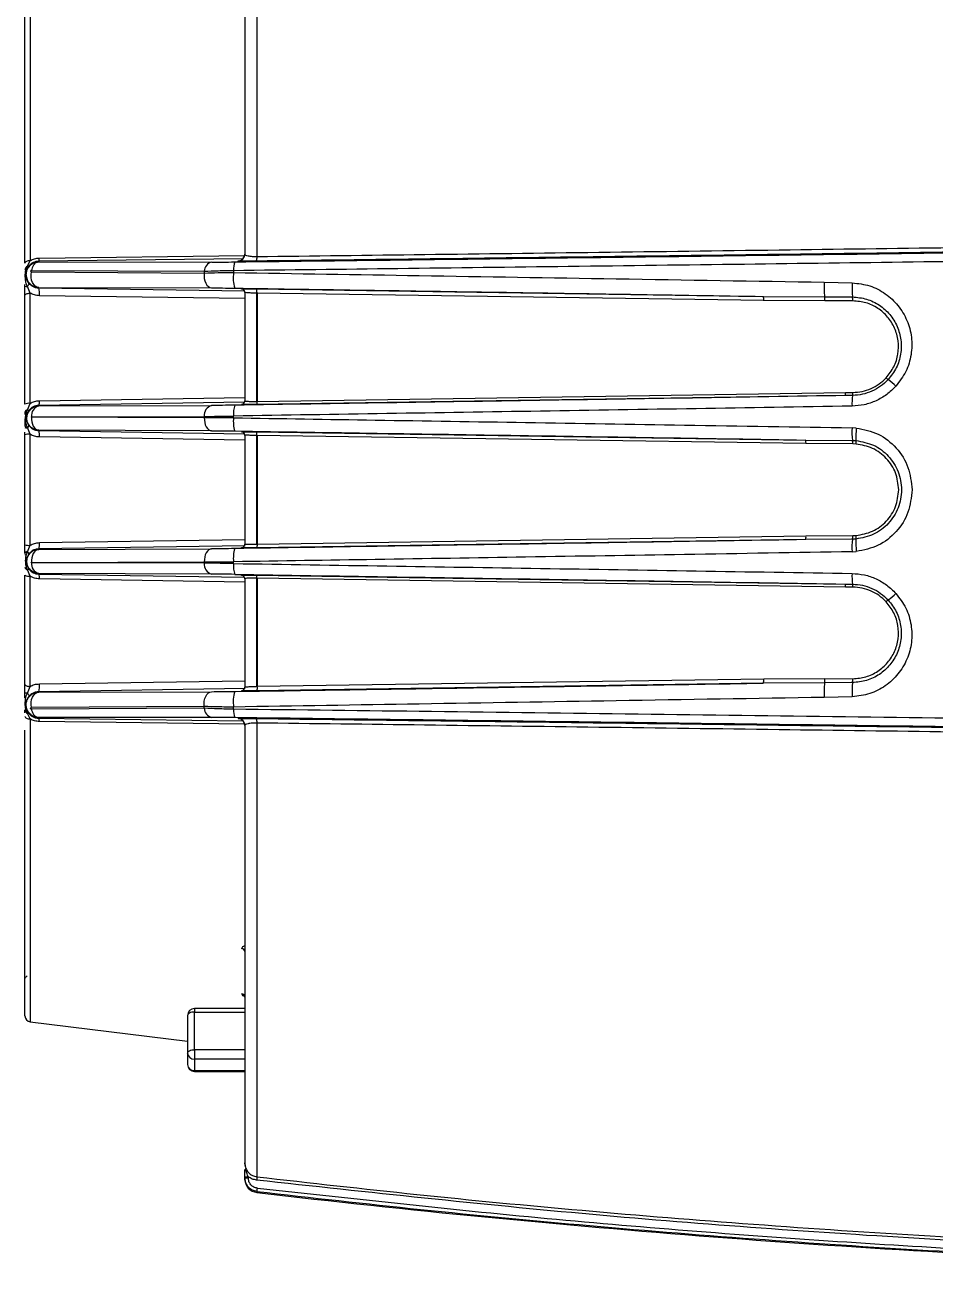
# Model space of a CAD drawing. Extents: x 7 to 135, y 1 to 99.
# Drawn here: x 9.1 to 13.07, y 41.93 to 47.36 of the extents above; entities that cross this region are included whole.
import ezdxf

# ---------------------------------------------------------------- set-up
doc = ezdxf.new("R2010")
doc.units = 0
doc.header["$MEASUREMENT"] = 0
doc.layers.add('OBJECT', color=7, linetype='CONTINUOUS')

msp = doc.modelspace()

# ---------------------------------------------------------------- linework, layer by layer
at = {"layer": 'OBJECT'}
for p, q in [((10.1102, 48.3302), (10.1102, 46.3485)), ((9.1191, 47.6432), (9.1191, 46.3308)), ((9.1599, 46.342), (10.056, 46.3532)), ((9.1082, 46.3066), (9.1191, 46.3308)), ((10.0488, 46.3386), (9.1572, 46.3278)), ((9.1572, 46.3278), (9.1573, 46.3249)), ((9.1573, 46.3249), (9.1572, 46.3249)), ((9.1573, 46.3249), (9.9125, 46.3244)), ((10.0276, 46.3291), (10.0276, 46.3292)), ((9.1251, 46.2879), (9.8802, 46.2843)), ((9.1251, 46.2813), (9.8802, 46.2764)), ((9.8802, 46.2843), (9.8802, 46.2764)), ((10.008, 46.2883), (10.008, 46.2787)), ((9.0972, 46.2185), (9.0972, 46.2269)), ((9.1191, 46.1889), (9.1082, 46.2176)), ((9.1191, 45.7073), (9.1191, 46.1889)), ((9.1572, 46.2117), (9.1573, 46.2134)), ((9.1572, 46.2117), (10.0566, 46.1981)), ((9.1573, 46.2134), (9.9123, 46.2116)), ((10.0425, 46.2067), (10.0425, 46.2072)), ((10.1086, 46.2074), (12.3211, 46.1745)), ((10.1102, 46.1924), (10.1101, 46.1881)), ((10.1101, 45.7161), (10.1101, 46.1881)), ((10.1104, 46.1882), (10.1105, 46.1924)), ((10.1104, 46.1882), (10.1104, 45.7161)), ((12.3229, 46.1559), (10.1104, 46.1882)), ((12.5869, 46.2366), (12.7097, 46.2338)), ((10.0572, 46.1647), (9.1599, 46.1777)), ((12.3211, 46.1745), (12.5885, 46.1725)), ((12.59, 46.1545), (12.3229, 46.1559)), ((12.5885, 46.1725), (12.7101, 46.1722)), ((12.7113, 46.1549), (12.59, 46.1545)), ((10.1104, 45.7161), (12.6806, 45.7547)), ((12.6806, 45.7547), (12.7126, 45.7552)), ((9.1082, 45.6797), (9.1191, 45.7073)), ((10.0557, 45.712), (9.1573, 45.6982)), ((9.1573, 45.6959), (9.9123, 45.6983)), ((9.1573, 45.6982), (9.1573, 45.6959)), ((9.1599, 45.7191), (10.0572, 45.7329)), ((10.0425, 45.7032), (10.0425, 45.7036)), ((12.6787, 45.7416), (10.1086, 45.703)), ((12.7108, 45.7421), (12.6787, 45.7416)), ((9.0972, 45.6681), (9.0972, 45.6587)), ((9.1252, 45.6486), (9.8802, 45.65)), ((9.8802, 45.6444), (9.1252, 45.6478)), ((9.8802, 45.6444), (9.8802, 45.65)), ((10.008, 45.6444), (10.008, 45.6521)), ((9.1191, 45.5725), (9.1082, 45.6016)), ((9.1573, 45.5902), (9.1573, 45.5882)), ((9.9123, 45.5878), (9.1573, 45.5902)), ((9.1573, 45.5882), (10.0564, 45.5745)), ((12.7271, 45.5997), (12.7084, 45.6007)), ((9.0972, 45.5697), (9.0968, 45.5697)), ((9.0972, 45.5699), (9.0972, 45.5819)), ((9.1191, 45.0875), (9.1191, 45.5725)), ((10.0572, 45.5473), (9.1599, 45.5608)), ((10.0425, 45.5827), (10.0425, 45.5832)), ((10.0572, 45.5682), (10.0572, 45.33)), ((10.1086, 45.5833), (12.5055, 45.5474)), ((10.1101, 45.5683), (10.1101, 45.5672)), ((10.1101, 45.0928), (10.1101, 45.5672)), ((10.1104, 45.5672), (10.1104, 45.5683)), ((10.1104, 45.5672), (10.1104, 45.0928)), ((12.5073, 45.5315), (10.1104, 45.5672)), ((12.5055, 45.5474), (12.7102, 45.5456)), ((12.7102, 45.5456), (12.7252, 45.545)), ((12.7118, 45.5301), (12.5073, 45.5315)), ((12.7258, 45.5296), (12.7118, 45.5301)), ((10.0572, 45.33), (10.0572, 45.0918)), ((9.1599, 45.0992), (10.0572, 45.1127)), ((12.5055, 45.1126), (10.1086, 45.0767)), ((10.1104, 45.0928), (12.5073, 45.1285)), ((12.7102, 45.1144), (12.5055, 45.1126)), ((12.5073, 45.1285), (12.7118, 45.1299)), ((12.7252, 45.115), (12.7102, 45.1144)), ((12.7118, 45.1299), (12.7258, 45.1304)), ((9.0968, 45.0903), (9.0972, 45.0902)), ((9.1082, 45.0584), (9.1191, 45.0875)), ((10.0587, 45.0855), (9.1573, 45.0718)), ((9.1573, 45.0698), (9.9123, 45.0722)), ((9.1573, 45.0718), (9.1573, 45.0698)), ((10.0425, 45.0768), (10.0425, 45.0773)), ((10.1101, 45.0928), (10.1101, 45.0917)), ((10.1104, 45.0917), (10.1104, 45.0928)), ((12.7084, 45.0593), (12.7271, 45.0603)), ((9.1252, 45.0122), (9.8802, 45.0156)), ((9.8802, 45.01), (9.1252, 45.0114)), ((9.8802, 45.0156), (9.8802, 45.01)), ((10.008, 45.0079), (10.008, 45.0156)), ((9.1191, 44.9527), (9.1082, 44.9803)), ((9.1191, 44.4711), (9.1191, 44.9527)), ((9.1573, 44.9641), (9.1573, 44.9618)), ((9.9123, 44.9617), (9.1573, 44.9641)), ((9.1573, 44.9618), (10.0557, 44.948)), ((10.0572, 44.9271), (9.1599, 44.9409)), ((10.0425, 44.9564), (10.0425, 44.9568)), ((10.1086, 44.957), (12.6787, 44.9184)), ((10.1101, 44.4719), (10.1101, 44.9439)), ((10.1104, 44.9439), (10.1104, 44.4718)), ((12.6806, 44.9052), (10.1104, 44.9439)), ((12.6787, 44.9184), (12.7108, 44.9179)), ((12.7126, 44.9048), (12.6806, 44.9052)), ((10.1104, 44.4718), (12.3229, 44.5041)), ((12.3229, 44.5041), (12.59, 44.5055)), ((12.59, 44.5055), (12.7113, 44.5051)), ((9.1082, 44.4424), (9.1191, 44.4711)), ((10.0585, 44.4619), (9.1572, 44.4483)), ((9.1573, 44.4466), (9.1572, 44.4483)), ((9.1573, 44.4466), (9.9123, 44.4484)), ((9.1599, 44.4823), (10.0572, 44.4953)), ((10.0425, 44.4528), (10.0425, 44.4533)), ((12.3211, 44.4855), (10.1086, 44.4526)), ((10.1101, 44.4719), (10.1102, 44.4676)), ((10.1105, 44.4676), (10.1104, 44.4718)), ((12.5885, 44.4875), (12.3211, 44.4855)), ((12.7101, 44.4878), (12.5885, 44.4875)), ((9.0972, 44.4215), (9.0972, 44.4415)), ((12.7097, 44.4262), (12.5869, 44.4234)), ((9.0972, 44.3561), (9.0972, 44.3696)), ((9.1191, 44.3292), (9.1082, 44.3534)), ((9.8802, 44.3757), (9.125, 44.372)), ((9.8802, 44.3836), (9.1251, 44.3787)), ((9.8802, 44.3757), (9.8802, 44.3836)), ((10.008, 44.3717), (10.008, 44.3813)), ((9.1191, 44.3292), (9.1191, 43.0073)), ((9.1573, 44.3351), (9.1572, 44.3322)), ((9.1572, 44.3322), (10.0488, 44.3214)), ((9.9125, 44.3356), (9.1573, 44.3351)), ((10.056, 44.3068), (9.1598, 44.318)), ((10.0276, 44.3307), (10.0276, 44.3309)), ((10.1102, 44.3115), (10.1102, 42.3298)), ((9.0972, 43.4925), (9.0968, 43.4926)), ((9.0972, 43.4859), (9.0968, 43.486)), ((9.0968, 43.4209), (9.0972, 43.4209)), ((9.0972, 43.4015), (9.0968, 43.4016)), ((9.0968, 43.3), (9.0972, 43.3)), ((9.0972, 43.2859), (9.0968, 43.286)), ((9.0972, 43.2042), (9.0968, 43.2042)), ((9.0968, 43.1359), (9.0972, 43.1359)), ((9.8072, 43.0345), (9.8072, 42.8699)), ((10.0572, 43.0645), (9.8372, 43.0645)), ((9.8372, 43.0645), (9.8372, 43.0495)), ((9.8372, 42.8849), (9.8372, 43.0495)), ((9.8372, 43.0495), (10.0572, 43.0495)), ((9.1191, 43.0073), (9.8072, 42.9228)), ((9.8372, 42.8849), (9.8372, 42.8442)), ((10.0572, 42.8849), (9.8372, 42.8849)), ((9.8072, 42.8699), (9.8072, 42.8199)), ((10.0572, 42.8442), (9.8372, 42.8442)), ((9.8372, 42.8442), (9.8372, 42.7936)), ((9.8372, 42.7936), (10.0572, 42.7936)), ((9.8372, 42.7936), (9.8372, 42.7899)), ((9.8372, 42.7899), (10.0572, 42.7899)), ((10.0581, 42.3791), (10.0569, 42.3903)), ((10.0572, 42.3897), (10.0586, 42.3768)), ((10.0572, 42.3256), (10.0572, 42.3303)), ((10.0722, 42.33), (10.0722, 42.3252)), ((10.1102, 42.2659), (10.1102, 42.2612))]:
    msp.add_line(p, q, dxfattribs=at)
at = {"layer": 'OBJECT', "flags": 128}
for points in [[(9.1191, 46.3308), (9.1147, 46.3303), (9.1105, 46.3296), (9.1068, 46.3285), (9.1035, 46.3272), (9.1008, 46.3256), (9.0988, 46.3239), (9.0976, 46.322), (9.0972, 46.3201)], [(9.1573, 46.2134), (9.1494, 46.2151), (9.142, 46.2195), (9.1354, 46.2263), (9.1301, 46.2352), (9.1262, 46.2458), (9.124, 46.2574), (9.1237, 46.2695), (9.1251, 46.2813)], [(9.8802, 46.2764), (9.8792, 46.2648), (9.8799, 46.2532), (9.8823, 46.2421), (9.8862, 46.2321), (9.8914, 46.2237), (9.8978, 46.2173), (9.9048, 46.2132), (9.9123, 46.2116)], [(9.0972, 46.1797), (9.0976, 46.1814), (9.0988, 46.183), (9.1008, 46.1845), (9.1035, 46.1858), (9.1068, 46.187), (9.1105, 46.1879), (9.1147, 46.1885), (9.1191, 46.1889)], [(9.1082, 46.2176), (9.11, 46.22), (9.1115, 46.2223), (9.1127, 46.2244), (9.1136, 46.2265), (9.1141, 46.2283), (9.1143, 46.23), (9.1141, 46.2314), (9.1135, 46.2325)], [(9.1252, 45.6478), (9.1252, 45.6371), (9.1266, 45.6265), (9.1293, 45.6167), (9.1333, 45.6079), (9.1383, 45.6006), (9.1441, 45.5951), (9.1506, 45.5916), (9.1573, 45.5902)], [(9.8802, 45.6444), (9.8803, 45.6337), (9.8818, 45.6233), (9.8846, 45.6137), (9.8886, 45.6051), (9.8935, 45.5979), (9.8993, 45.5925), (9.9057, 45.5891), (9.9123, 45.5878)], [(9.0972, 45.6081), (9.0974, 45.6072), (9.0979, 45.6062), (9.0988, 45.6053), (9.1001, 45.6044), (9.1017, 45.6036), (9.1036, 45.6029), (9.1058, 45.6022), (9.1082, 45.6016)], [(9.1082, 45.0584), (9.1058, 45.0578), (9.1036, 45.0571), (9.1017, 45.0564), (9.1001, 45.0556), (9.0988, 45.0547), (9.0979, 45.0538), (9.0974, 45.0528), (9.0972, 45.0519)], [(9.1573, 45.0698), (9.1506, 45.0684), (9.1441, 45.0649), (9.1383, 45.0594), (9.1333, 45.0521), (9.1293, 45.0433), (9.1266, 45.0335), (9.1252, 45.0229), (9.1252, 45.0122)], [(9.9123, 45.0722), (9.9057, 45.0709), (9.8993, 45.0675), (9.8935, 45.0621), (9.8886, 45.0549), (9.8846, 45.0463), (9.8818, 45.0367), (9.8803, 45.0263), (9.8802, 45.0156)], [(9.0972, 44.4803), (9.0976, 44.4786), (9.0988, 44.477), (9.1008, 44.4755), (9.1035, 44.4742), (9.1068, 44.473), (9.1105, 44.4721), (9.1147, 44.4715), (9.1191, 44.4711)], [(9.1251, 44.3787), (9.1237, 44.3905), (9.124, 44.4026), (9.1262, 44.4142), (9.1301, 44.4248), (9.1354, 44.4337), (9.142, 44.4405), (9.1494, 44.4449), (9.1573, 44.4466)], [(9.8802, 44.3836), (9.8792, 44.3952), (9.8799, 44.4068), (9.8823, 44.4179), (9.8862, 44.4279), (9.8914, 44.4363), (9.8978, 44.4427), (9.9048, 44.4468), (9.9123, 44.4484)], [(9.1082, 44.4424), (9.11, 44.44), (9.1115, 44.4377), (9.1127, 44.4356), (9.1136, 44.4335), (9.1141, 44.4317), (9.1143, 44.43), (9.1141, 44.4286), (9.1135, 44.4275)], [(9.0972, 44.3399), (9.0976, 44.338), (9.0988, 44.3361), (9.1008, 44.3344), (9.1035, 44.3328), (9.1068, 44.3315), (9.1105, 44.3304), (9.1147, 44.3297), (9.1191, 44.3292)], [(9.8372, 43.0495), (9.8313, 43.0492), (9.8257, 43.0483), (9.8205, 43.0469), (9.816, 43.0451), (9.8122, 43.0428), (9.8095, 43.0402), (9.8078, 43.0374), (9.8072, 43.0345)], [(9.8072, 42.8699), (9.8078, 42.8728), (9.8095, 42.8756), (9.8122, 42.8782), (9.816, 42.8805), (9.8205, 42.8824), (9.8257, 42.8837), (9.8313, 42.8846), (9.8372, 42.8849)]]:
    msp.add_lwpolyline(points, dxfattribs=at)
at = {"layer": 'OBJECT'}
for centre, radius, start, end in [((10.0272, 46.3591), 0.03, 270.8177, 359.9959), ((10.0699, 46.3445), 0.0405, 336.8816, 5.6585), ((9.1161, 46.2894), 0.0189, 114.6926, 177.0678), ((9.1106, 46.3113), 0.00532, 242.8131, 300.6047), ((9.9219, 46.2837), 0.0417, 103.0269, 179.1919), ((10.0831, 46.2959), 0.0755, 157.312, 185.816), ((10.1591, 46.2562), 0.1527, 171.5366, 197.3556), ((9.1064, 46.263), 0.0454, 258.3143, 272.2371), ((9.0882, 46.1893), 0.0726, 350.7973, 17.9764), ((10.0422, 46.1922), 0.015, 0.0038, 89.0055), ((10.0422, 46.1917), 0.015, 0.0038, 89.0055), ((10.1083, 46.2391), 0.051, 271.9447, 272.2841), ((12.9661, 46.214), 0.3799, 176.5837, 186.2712), ((13.1439, 46.2059), 0.4351, 176.3258, 184.4451), ((12.2865, 46.1617), 0.0369, 350.8094, 20.3053), ((12.5331, 46.1587), 0.057, 355.7308, 13.9662), ((12.6458, 46.1589), 0.0657, 356.4735, 11.6374), ((13.1676, 46.1489), 0.453, 226.7615, 228.2434), ((12.6907, 45.5637), 0.3031, 46.2726, 54.6887), ((12.6554, 45.7516), 0.0254, 336.9883, 7.2271), ((12.6853, 45.7522), 0.0274, 338.3017, 6.1808), ((9.1143, 45.6719), 0.0358, 82.2152, 118.5923), ((9.1696, 45.653), 0.0446, 105.9954, 185.6548), ((9.1155, 45.7141), 0.0447, 339.262, 6.4614), ((9.925, 45.6551), 0.0451, 106.3205, 186.4315), ((10.1135, 45.6642), 0.1062, 160.6879, 186.5212), ((10.0422, 45.7186), 0.015, 270.9956, 359.9956), ((10.0422, 45.7182), 0.015, 270.9956, 359.9956), ((12.9123, 45.7084), 0.2043, 170.508, 183.6883), ((9.1113, 45.6657), 0.0144, 102.7899, 170.4328), ((9.122, 45.6969), 0.0221, 231.1291, 248.9886), ((10.1402, 45.6275), 0.1333, 172.7058, 197.7829), ((9.1047, 45.6181), 0.0176, 243.3648, 276.1773), ((9.1005, 45.6134), 0.0141, 303.0731, 346.3753), ((9.0987, 45.5688), 0.0618, 352.5333, 18.3307), ((13.0491, 45.584), 0.3411, 177.1852, 186.4626), ((13.0466, 45.5611), 0.3218, 173.1122, 182.8766), ((9.1142, 45.5203), 0.0524, 84.5636, 108.8989), ((10.0422, 45.5682), 0.015, 0.0044, 89.0044), ((10.0422, 45.5677), 0.015, 0.0043, 89.0048), ((10.1082, 45.7704), 0.2033, 270.5419, 270.627), ((12.4758, 45.536), 0.0318, 351.9684, 21.0934), ((12.665, 45.533), 0.0469, 356.414, 15.4711), ((12.68, 45.5356), 0.0461, 352.5287, 11.6871), ((9.0987, 45.0912), 0.0618, 341.6694, 7.4666), ((12.4758, 45.124), 0.0318, 338.9067, 8.0315), ((13.0491, 45.076), 0.3411, 173.5374, 182.8148), ((12.665, 45.127), 0.0469, 344.529, 3.5859), ((13.0466, 45.0989), 0.3218, 177.1234, 186.8878), ((12.68, 45.1244), 0.0461, 348.3129, 7.4713), ((9.0983, 45.0448), 0.00197, 100.9371, 142.475), ((9.1142, 45.1397), 0.0524, 251.1008, 275.437), ((9.1005, 45.0466), 0.0141, 13.6247, 56.9269), ((10.1402, 45.0325), 0.1333, 162.2171, 187.2942), ((10.0422, 45.0922), 0.015, 270.9952, 359.9957), ((10.0422, 45.0918), 0.015, 270.9951, 359.9959), ((10.1082, 44.8896), 0.2033, 89.373, 89.4581), ((9.1113, 44.9943), 0.0144, 189.5675, 257.2097), ((9.1696, 45.007), 0.0446, 174.3453, 254.0045), ((9.925, 45.0049), 0.0451, 173.5686, 253.6793), ((10.1135, 44.9958), 0.1062, 173.4787, 199.3122), ((9.1143, 44.9881), 0.0358, 241.4072, 277.7847), ((9.122, 44.9631), 0.0221, 111.0089, 128.8734), ((9.1155, 44.9459), 0.0447, 353.5387, 20.7379), ((10.0422, 44.9418), 0.015, 0.0042, 89.0046), ((10.0422, 44.9414), 0.015, 0.0043, 89.0046), ((12.9123, 44.9516), 0.2043, 176.3117, 189.4919), ((12.6554, 44.9084), 0.0254, 352.773, 23.0116), ((12.6853, 44.9078), 0.0274, 353.8188, 21.6987), ((13.1678, 44.5108), 0.4533, 131.757, 133.2379), ((12.6907, 45.0963), 0.3031, 305.3113, 313.7273), ((12.2865, 44.4983), 0.0369, 339.6948, 9.1905), ((12.5331, 44.5013), 0.057, 346.0337, 4.2693), ((12.6458, 44.5011), 0.0657, 348.3625, 3.5265), ((9.0882, 44.4707), 0.0726, 342.0235, 9.2028), ((10.1591, 44.4038), 0.1527, 162.6444, 188.4634), ((10.0422, 44.4683), 0.015, 270.9953, 359.9958), ((10.0422, 44.4678), 0.015, 270.9953, 359.9958), ((10.1083, 44.4202), 0.0517, 87.712, 88.047), ((12.9661, 44.446), 0.3799, 173.7288, 183.4163), ((13.1439, 44.4541), 0.4351, 175.5549, 183.6742), ((9.1064, 44.397), 0.0454, 87.7617, 101.6861), ((9.1161, 44.3706), 0.0189, 182.9323, 245.3076), ((9.1106, 44.3487), 0.00532, 59.3926, 117.187), ((9.9219, 44.3763), 0.0417, 180.8082, 256.9732), ((10.0831, 44.3641), 0.0755, 174.1839, 202.688), ((9.1339, 44.3206), 0.026, 354.2991, 26.5057), ((10.0272, 44.3009), 0.03, 0.0042, 89.1824), ((10.0699, 44.3155), 0.0405, 354.3414, 23.1185), ((10.0438, 43.3126), 0.0135, 5.2574, 88.9135), ((10.0431, 43.1141), 0.0141, 2.5848, 86.1944), ((9.8372, 43.0345), 0.03, 90, 180), ((9.1222, 43.0321), 0.025, 180, 263), ((9.8352, 42.8722), 0.0281, 184.7359, 274.0588), ((9.8372, 42.8199), 0.03, 180, 270), ((9.8354, 42.8219), 0.0283, 184.0831, 273.5705), ((10.0684, 42.473), 0.1431, 265.4987, 271.4938), ((17.8081, 41.4155), 7.752, 173.22652, 173.33423), ((10.0684, 42.4683), 0.1431, 265.4997, 271.494), ((10.1172, 42.3208), 0.06, 180, 263.3268), ((2.5345, 43.1653), 7.6289, 353.22999, 353.33951), ((15.9972, 92.578), 50.66, 263.32684, 267.85571)]:
    msp.add_arc(centre, radius, start, end, dxfattribs=at)
for points, knots in [([(10.0572, 48.2702), (10.0572, 48.2617), (10.0572, 48.2443), (10.0572, 48.1861), (10.0572, 48.1031), (10.0572, 47.9929), (10.0572, 47.8564), (10.0572, 47.6953), (10.0572, 47.5115), (10.0572, 47.3076), (10.0572, 47.0874), (10.0572, 46.8541), (10.0572, 46.612), (10.0572, 46.4429), (10.0572, 46.3591)], [0, 0, 0, 0, 0.080321, 0.16194, 0.244772, 0.329378, 0.414487, 0.5, 0.585518, 0.670628, 0.755228, 0.838066, 0.919682, 1, 1, 1, 1]), ([(9.0972, 46.3201), (9.0972, 46.4053), (9.0972, 46.578), (9.0972, 46.8151), (9.0972, 47.0323), (9.0972, 47.2216), (9.0972, 47.3782), (9.0972, 47.4976), (9.0972, 47.5816), (9.0972, 47.6063), (9.0972, 47.6185)], [0, 0, 0, 0, 0.12133, 0.245752, 0.372325, 0.5, 0.627675, 0.754248, 0.87867, 1, 1, 1, 1]), ([(10.0134, 46.325), (10.5297, 46.3314), (11.5631, 46.3443), (12.9172, 46.362), (13.7546, 46.3735), (14.0722, 46.3779)], [0, 0, 0, 0, 0.382702, 0.765908, 1, 1, 1, 1]), ([(10.0276, 46.3292), (10.0296, 46.3294), (10.0336, 46.3297), (10.0393, 46.3316), (10.0448, 46.3347), (10.0508, 46.3402), (10.0561, 46.3486), (10.0568, 46.3559), (10.0572, 46.3596)], [0, 0, 0, 0, 0.115729, 0.237005, 0.365058, 0.500933, 0.749862, 1, 1, 1, 1]), ([(10.0572, 46.3591), (10.0578, 46.3577), (10.0592, 46.355), (10.0684, 46.3521), (10.0791, 46.3503), (10.0888, 46.3493), (10.0992, 46.3486), (10.1066, 46.3485), (10.1102, 46.3485)], [0, 0, 0, 0, 0.250259, 0.499689, 0.634038, 0.761572, 0.8832, 1, 1, 1, 1]), ([(14.0722, 46.3802), (13.765, 46.376), (12.9484, 46.3648), (11.6255, 46.3475), (10.613, 46.3349), (10.1072, 46.3286)], [0, 0, 0, 0, 0.2317799, 0.6162222, 1, 1, 1, 1]), ([(10.1102, 46.3485), (10.3542, 46.3515), (10.8512, 46.3578), (11.6114, 46.3675), (12.3782, 46.3776), (13.1459, 46.3878), (13.7065, 46.3954), (14.0165, 46.3996), (14.0722, 46.4004)], [0, 0, 0, 0, 0.185391, 0.377506, 0.576351, 0.765931, 0.957987, 1, 1, 1, 1]), ([(9.1082, 46.2176), (9.1076, 46.2186), (9.1066, 46.2201), (9.1054, 46.2227), (9.1041, 46.2262), (9.1022, 46.2325), (9.0999, 46.2442), (9.0979, 46.2639), (9.0986, 46.2881), (9.1059, 46.3022), (9.1082, 46.3066)], [0, 0, 0, 0, 0.035421, 0.057335, 0.093997, 0.157765, 0.273471, 0.492779, 0.842969, 1, 1, 1, 1]), ([(9.1133, 46.3067), (9.1113, 46.3041), (9.1073, 46.2987), (9.1036, 46.2907), (9.1016, 46.2841), (9.1001, 46.2772), (9.0999, 46.2724), (9.0998, 46.2691)], [0, 0, 0, 0, 0.249993, 0.4976, 0.621228, 0.745569, 1, 1, 1, 1]), ([(9.1025, 46.2691), (9.1033, 46.2764), (9.1049, 46.2908), (9.1173, 46.3089), (9.1319, 46.3191), (9.1456, 46.324), (9.1533, 46.3246), (9.1572, 46.3249)], [0, 0, 0, 0, 0.250887, 0.499861, 0.733624, 0.862858, 1, 1, 1, 1]), ([(9.1572, 46.3278), (9.153, 46.3275), (9.1445, 46.3268), (9.1325, 46.3223), (9.1217, 46.3157), (9.1162, 46.3098), (9.1133, 46.3067)], [0, 0, 0, 0, 0.250433, 0.499845, 0.740765, 1, 1, 1, 1]), ([(9.1191, 46.3308), (9.1255, 46.3339), (9.1384, 46.3403), (9.1527, 46.3415), (9.1599, 46.342)], [0, 0, 0, 0, 0.498439, 1, 1, 1, 1]), ([(9.1572, 46.3249), (9.153, 46.324), (9.1448, 46.3224), (9.1349, 46.3125), (9.1283, 46.3006), (9.1261, 46.2919), (9.1251, 46.2879)], [0, 0, 0, 0, 0.2951, 0.569758, 0.806962, 1, 1, 1, 1]), ([(9.1572, 46.3278), (9.1575, 46.328), (9.1581, 46.3285), (9.1589, 46.3316), (9.1595, 46.3361), (9.1597, 46.3401), (9.1599, 46.342)], [0, 0, 0, 0, 0.245157, 0.499983, 0.754819, 1, 1, 1, 1]), ([(9.9125, 46.3244), (9.9276, 46.3244), (9.958, 46.3244), (9.9949, 46.3248), (10.0134, 46.325)], [0, 0, 0, 0, 0.4986885, 1, 1, 1, 1]), ([(10.008, 46.2883), (10.2472, 46.2911), (10.7338, 46.2969), (11.4777, 46.3062), (12.2275, 46.3158), (12.9783, 46.3256), (13.5895, 46.3338), (13.9553, 46.3388), (14.0722, 46.3405)], [0, 0, 0, 0, 0.177189, 0.360441, 0.549759, 0.730707, 0.913979, 1, 1, 1, 1]), ([(10.1072, 46.3286), (10.0961, 46.3285), (10.0739, 46.3282), (10.048, 46.3283), (10.0308, 46.3285), (10.0287, 46.3289), (10.0276, 46.3291)], [0, 0, 0, 0, 0.2497048, 0.4994827, 0.7493641, 1, 1, 1, 1]), ([(9.0998, 46.2691), (9.1, 46.2657), (9.1005, 46.2592), (9.1021, 46.2534), (9.1042, 46.2475), (9.1069, 46.2414), (9.1113, 46.2354), (9.1135, 46.2325)], [0, 0, 0, 0, 0.24759, 0.460664, 0.504755, 0.757493, 1, 1, 1, 1]), ([(9.1025, 46.2691), (9.1032, 46.2622), (9.1043, 46.2513), (9.1106, 46.2397), (9.1148, 46.234), (9.1173, 46.2313), (9.1186, 46.2299), (9.1193, 46.2292), (9.1196, 46.2289), (9.1198, 46.2287), (9.1199, 46.2287), (9.1199, 46.2286), (9.12, 46.2286), (9.12, 46.2286), (9.12, 46.2286), (9.12, 46.2286), (9.12, 46.2286), (9.12, 46.2286), (9.12, 46.2286), (9.1217, 46.2269), (9.127, 46.2226), (9.139, 46.2156), (9.1503, 46.2143), (9.1573, 46.2134)], [0, 0, 0, 0, 0.239334, 0.376216, 0.448939, 0.486362, 0.505338, 0.514893, 0.519686, 0.522086, 0.523288, 0.523889, 0.524189, 0.52434, 0.524415, 0.524452, 0.524471, 0.52448, 0.524485, 0.524489, 0.607251, 0.760495, 1, 1, 1, 1]), ([(9.1251, 46.2879), (9.1247, 46.2879), (9.1241, 46.2878), (9.1233, 46.2874), (9.1228, 46.2869), (9.1223, 46.2863), (9.122, 46.2856), (9.1219, 46.2849), (9.1219, 46.284), (9.1223, 46.2829), (9.123, 46.2821), (9.124, 46.2815), (9.1248, 46.2814), (9.1251, 46.2813)], [0, 0, 0, 0, 0.135755, 0.194608, 0.250847, 0.311578, 0.375118, 0.438059, 0.500885, 0.619794, 0.750917, 0.873673, 1, 1, 1, 1]), ([(9.8802, 46.2843), (9.8998, 46.2852), (9.9384, 46.2869), (9.985, 46.2878), (10.008, 46.2883)], [0, 0, 0, 0, 0.506802, 1, 1, 1, 1]), ([(9.8802, 46.2764), (9.8999, 46.2772), (9.9385, 46.2787), (9.9851, 46.2787), (10.008, 46.2787)], [0, 0, 0, 0, 0.50905, 1, 1, 1, 1]), ([(10.008, 46.2787), (10.2781, 46.2743), (10.8341, 46.2654), (11.6939, 46.2514), (12.2839, 46.2416), (12.5869, 46.2366)], [0, 0, 0, 0, 0.315, 0.648332, 1, 1, 1, 1]), ([(9.0972, 46.1797), (9.0972, 46.1857), (9.0972, 46.1983), (9.0972, 46.2116), (9.0972, 46.2185)], [0, 0, 0, 0, 0.473118, 1, 1, 1, 1]), ([(9.1135, 46.2325), (9.1193, 46.227), (9.1281, 46.2186), (9.1442, 46.2127), (9.153, 46.212), (9.1572, 46.2117)], [0, 0, 0, 0, 0.498083, 0.757944, 1, 1, 1, 1]), ([(9.1599, 46.1777), (9.1526, 46.1783), (9.1381, 46.1795), (9.1254, 46.1858), (9.1191, 46.1889)], [0, 0, 0, 0, 0.502297, 1, 1, 1, 1]), ([(9.9123, 46.2116), (9.9276, 46.2115), (9.958, 46.2114), (9.9949, 46.2109), (10.0133, 46.2106)], [0, 0, 0, 0, 0.501562, 1, 1, 1, 1]), ([(10.0133, 46.2106), (10.3962, 46.2048), (11.164, 46.193), (11.9348, 46.1807), (12.3211, 46.1745)], [0, 0, 0, 0, 0.498752, 1, 1, 1, 1]), ([(10.0425, 46.2072), (10.0434, 46.2073), (10.0452, 46.2076), (10.0598, 46.2078), (10.0813, 46.2078), (10.0995, 46.2075), (10.1086, 46.2074)], [0, 0, 0, 0, 0.250139, 0.500155, 0.750081, 1, 1, 1, 1]), ([(10.0572, 46.1922), (10.0572, 46.1143), (10.0572, 45.9584), (10.0572, 45.7982), (10.0572, 45.7182)], [0, 0, 0, 0, 0.5, 1, 1, 1, 1]), ([(10.1101, 46.1881), (10.103, 46.1884), (10.0884, 46.1889), (10.071, 46.1899), (10.0594, 46.1911), (10.0579, 46.1918), (10.0572, 46.1922)], [0, 0, 0, 0, 0.239397, 0.499824, 0.74984, 1, 1, 1, 1]), ([(10.1102, 46.1924), (10.1102, 46.1944), (10.1102, 46.1973), (10.11, 46.2009), (10.1097, 46.2039), (10.1093, 46.2067), (10.1088, 46.2072), (10.1086, 46.2074)], [0, 0, 0, 0, 0.251217, 0.383338, 0.515968, 0.770808, 1, 1, 1, 1]), ([(12.7097, 46.2338), (12.7355, 46.2308), (12.787, 46.2248), (12.8559, 46.1885), (12.9118, 46.1366), (12.9511, 46.0709), (12.971, 45.9968), (12.9694, 45.9198), (12.9473, 45.8446), (12.9159, 45.8033), (12.9002, 45.7827)], [0, 0, 0, 0, 0.125399, 0.250033, 0.374937, 0.500007, 0.625107, 0.75017, 0.875156, 1, 1, 1, 1]), ([(9.0972, 45.7033), (9.0972, 45.7845), (9.0972, 45.9469), (9.0972, 46.1021), (9.0972, 46.1797)], [0, 0, 0, 0, 0.5, 1, 1, 1, 1]), ([(12.7101, 46.1722), (12.7311, 46.1702), (12.773, 46.1663), (12.8293, 46.1381), (12.8752, 46.0971), (12.9077, 46.0446), (12.9244, 45.9848), (12.9233, 45.9223), (12.905, 45.8611), (12.8789, 45.8277), (12.8659, 45.811)], [0, 0, 0, 0, 0.1259449, 0.2510607, 0.3759106, 0.5005459, 0.6251226, 0.7498247, 0.8747774, 1, 1, 1, 1]), ([(12.8573, 45.8189), (12.8695, 45.8344), (12.894, 45.8655), (12.9112, 45.9227), (12.9123, 45.9813), (12.8965, 46.0373), (12.8658, 46.0862), (12.8225, 46.1242), (12.7698, 46.1499), (12.7309, 46.1532), (12.7113, 46.1549)], [0, 0, 0, 0, 0.124852, 0.24967, 0.374509, 0.499431, 0.624474, 0.749587, 0.874619, 1, 1, 1, 1]), ([(12.8659, 45.811), (12.8553, 45.8008), (12.8342, 45.7807), (12.7957, 45.7594), (12.7542, 45.7452), (12.7253, 45.7431), (12.7108, 45.7421)], [0, 0, 0, 0, 0.251033, 0.499842, 0.750237, 1, 1, 1, 1]), ([(12.7126, 45.7552), (12.726, 45.7561), (12.753, 45.758), (12.7916, 45.7711), (12.8276, 45.7908), (12.8473, 45.8095), (12.8573, 45.8189)], [0, 0, 0, 0, 0.249686, 0.500038, 0.748855, 1, 1, 1, 1]), ([(12.9002, 45.7827), (12.8872, 45.7699), (12.8614, 45.7445), (12.8139, 45.7175), (12.7625, 45.6993), (12.7264, 45.6966), (12.7084, 45.6953)], [0, 0, 0, 0, 0.251428, 0.50031, 0.75055, 1, 1, 1, 1]), ([(9.1573, 45.5902), (9.1527, 45.5906), (9.1439, 45.5914), (9.1321, 45.5966), (9.1225, 45.6035), (9.1134, 45.6138), (9.1069, 45.6272), (9.1046, 45.6439), (9.1074, 45.6611), (9.1153, 45.6751), (9.1251, 45.6847), (9.1345, 45.6907), (9.1454, 45.6949), (9.1533, 45.6955), (9.1573, 45.6959)], [0, 0, 0, 0, 0.083697, 0.16137, 0.233012, 0.298616, 0.411253, 0.499895, 0.605385, 0.723691, 0.787935, 0.855403, 0.926092, 1, 1, 1, 1]), ([(9.1573, 45.6982), (9.1531, 45.6979), (9.1448, 45.6972), (9.133, 45.6927), (9.1224, 45.6859), (9.1169, 45.6795), (9.1141, 45.6763)], [0, 0, 0, 0, 0.253992, 0.500395, 0.747085, 1, 1, 1, 1]), ([(9.1191, 45.7073), (9.1256, 45.7106), (9.1384, 45.7173), (9.1527, 45.7185), (9.1599, 45.7191)], [0, 0, 0, 0, 0.500346, 1, 1, 1, 1]), ([(10.0133, 45.6993), (9.9949, 45.6991), (9.9582, 45.6986), (9.9276, 45.6984), (9.9123, 45.6983)], [0, 0, 0, 0, 0.501551, 1, 1, 1, 1]), ([(12.6787, 45.7416), (12.2338, 45.7344), (11.3436, 45.72), (10.4568, 45.7062), (10.0133, 45.6993)], [0, 0, 0, 0, 0.499931, 1, 1, 1, 1]), ([(10.1086, 45.703), (10.0996, 45.7029), (10.0817, 45.7027), (10.0601, 45.7026), (10.0453, 45.7027), (10.0434, 45.703), (10.0425, 45.7032)], [0, 0, 0, 0, 0.249736, 0.499486, 0.749259, 1, 1, 1, 1]), ([(10.0572, 45.7182), (10.0581, 45.7178), (10.0598, 45.717), (10.0719, 45.7162), (10.0887, 45.7159), (10.103, 45.716), (10.1101, 45.7161)], [0, 0, 0, 0, 0.275543, 0.500051, 0.755367, 1, 1, 1, 1]), ([(10.1104, 45.7161), (10.1103, 45.7144), (10.1103, 45.7109), (10.1099, 45.7066), (10.1093, 45.7036), (10.1088, 45.7032), (10.1086, 45.703)], [0, 0, 0, 0, 0.241912, 0.499999, 0.758085, 1, 1, 1, 1]), ([(9.1082, 45.6016), (9.107, 45.6039), (9.1049, 45.6078), (9.1029, 45.6151), (9.1008, 45.6255), (9.0996, 45.6433), (9.1006, 45.6633), (9.1063, 45.6757), (9.1082, 45.6797)], [0, 0, 0, 0, 0.096975, 0.162948, 0.280003, 0.496795, 0.836216, 1, 1, 1, 1]), ([(9.1141, 45.6763), (9.1124, 45.6738), (9.1089, 45.6687), (9.1054, 45.6601), (9.1032, 45.6511), (9.1026, 45.6385), (9.1051, 45.6248), (9.1111, 45.615), (9.1142, 45.6101)], [0, 0, 0, 0, 0.122407, 0.248683, 0.377737, 0.499823, 0.749914, 1, 1, 1, 1]), ([(9.1252, 45.6478), (9.1251, 45.6478), (9.1251, 45.6479), (9.125, 45.6479), (9.1249, 45.648), (9.1249, 45.6481), (9.1248, 45.6482), (9.1248, 45.6483), (9.1249, 45.6483), (9.1249, 45.6484), (9.1249, 45.6485), (9.125, 45.6485), (9.1251, 45.6486), (9.1251, 45.6486), (9.1252, 45.6486)], [0, 0, 0, 0, 0.148713, 0.270417, 0.325991, 0.38103, 0.499355, 0.560287, 0.614855, 0.66649, 0.718951, 0.77602, 0.84074, 1, 1, 1, 1]), ([(9.8802, 45.65), (9.8997, 45.6504), (9.9385, 45.6511), (9.9849, 45.6518), (10.008, 45.6521)], [0, 0, 0, 0, 0.503406, 1, 1, 1, 1]), ([(10.008, 45.6444), (9.9853, 45.6446), (9.9389, 45.6449), (9.9001, 45.6445), (9.8802, 45.6444)], [0, 0, 0, 0, 0.488528, 1, 1, 1, 1]), ([(12.7084, 45.6953), (12.2545, 45.6878), (11.3527, 45.6731), (10.4542, 45.6591), (10.008, 45.6521)], [0, 0, 0, 0, 0.50338, 1, 1, 1, 1]), ([(10.008, 45.6444), (10.2142, 45.6411), (10.6388, 45.6344), (11.2952, 45.6239), (11.9891, 45.6126), (12.4646, 45.6047), (12.7084, 45.6007)], [0, 0, 0, 0, 0.22962, 0.472827, 0.72962, 1, 1, 1, 1]), ([(9.0972, 45.6402), (9.0972, 45.6397), (9.0972, 45.6343), (9.0972, 45.6233), (9.0972, 45.6132), (9.0972, 45.6081)], [0, 0, 0, 0, 0.0436794, 0.5199002, 1, 1, 1, 1]), ([(9.1142, 45.6101), (9.1176, 45.6063), (9.1231, 45.6), (9.1341, 45.5934), (9.145, 45.5892), (9.1534, 45.5885), (9.1573, 45.5882)], [0, 0, 0, 0, 0.307382, 0.499398, 0.766205, 1, 1, 1, 1]), ([(9.9123, 45.5878), (9.9277, 45.5877), (9.9583, 45.5875), (9.995, 45.587), (10.0133, 45.5868)], [0, 0, 0, 0, 0.501585, 1, 1, 1, 1]), ([(12.7271, 45.5997), (12.76, 45.5931), (12.8256, 45.5799), (12.9051, 45.5159), (12.9598, 45.4299), (12.9669, 45.3633), (12.9704, 45.33)], [0, 0, 0, 0, 0.250566, 0.50035, 0.750175, 1, 1, 1, 1]), ([(9.1599, 45.5608), (9.1527, 45.5614), (9.1383, 45.5626), (9.1255, 45.5692), (9.1191, 45.5725)], [0, 0, 0, 0, 0.500835, 1, 1, 1, 1]), ([(10.0133, 45.5868), (10.4277, 45.5803), (11.2569, 45.5675), (12.0892, 45.5541), (12.5055, 45.5474)], [0, 0, 0, 0, 0.499771, 1, 1, 1, 1]), ([(10.0425, 45.5832), (10.0434, 45.5833), (10.0453, 45.5836), (10.0602, 45.5838), (10.0818, 45.5837), (10.0996, 45.5835), (10.1086, 45.5833)], [0, 0, 0, 0, 0.250086, 0.50011, 0.750077, 1, 1, 1, 1]), ([(10.1101, 45.5672), (10.1033, 45.5673), (10.089, 45.5676), (10.0716, 45.568), (10.0595, 45.5682), (10.058, 45.5682), (10.0572, 45.5682)], [0, 0, 0, 0, 0.2373225, 0.5000742, 0.750006, 1, 1, 1, 1]), ([(10.1101, 45.5683), (10.1101, 45.5702), (10.1101, 45.5731), (10.1099, 45.5766), (10.1097, 45.579), (10.1095, 45.5809), (10.1091, 45.5828), (10.1088, 45.5831), (10.1086, 45.5833)], [0, 0, 0, 0, 0.242731, 0.37241, 0.504174, 0.63533, 0.763258, 1, 1, 1, 1]), ([(12.7252, 45.545), (12.7518, 45.5401), (12.8049, 45.5302), (12.8705, 45.4797), (12.914, 45.4108), (12.9293, 45.3299), (12.914, 45.2491), (12.8704, 45.1802), (12.8049, 45.1298), (12.7518, 45.1199), (12.7252, 45.115)], [0, 0, 0, 0, 0.125649, 0.250726, 0.375502, 0.500092, 0.624667, 0.749422, 0.874515, 1, 1, 1, 1]), ([(12.9122, 45.33), (12.9094, 45.3552), (12.9038, 45.4056), (12.8612, 45.4698), (12.8001, 45.5163), (12.7506, 45.5252), (12.7258, 45.5296)], [0, 0, 0, 0, 0.249291, 0.4989525, 0.7490836, 1, 1, 1, 1]), ([(12.7258, 45.1304), (12.7506, 45.1348), (12.8001, 45.1436), (12.8611, 45.1902), (12.9038, 45.2544), (12.9094, 45.3048), (12.9122, 45.33)], [0, 0, 0, 0, 0.25068, 0.500935, 0.750645, 1, 1, 1, 1]), ([(12.9704, 45.33), (12.9669, 45.2967), (12.9598, 45.23), (12.905, 45.144), (12.8255, 45.0801), (12.7599, 45.0669), (12.7271, 45.0603)], [0, 0, 0, 0, 0.24993, 0.499886, 0.749919, 1, 1, 1, 1]), ([(9.1191, 45.0875), (9.1255, 45.0908), (9.1383, 45.0974), (9.1527, 45.0986), (9.1599, 45.0992)], [0, 0, 0, 0, 0.500465, 1, 1, 1, 1]), ([(12.5055, 45.1126), (12.0892, 45.1059), (11.2569, 45.0925), (10.4277, 45.0796), (10.0133, 45.0732)], [0, 0, 0, 0, 0.500229, 1, 1, 1, 1]), ([(9.1057, 45.0616), (9.1042, 45.0604), (9.1014, 45.058), (9.0976, 45.0561), (9.097, 45.0555), (9.0968, 45.0553)], [0, 0, 0, 0, 0.413942, 0.761872, 1, 1, 1, 1]), ([(9.0972, 45.0519), (9.0972, 45.0581), (9.0972, 45.0705), (9.0972, 45.0835), (9.0972, 45.0901)], [0, 0, 0, 0, 0.498983, 1, 1, 1, 1]), ([(9.1082, 44.9803), (9.1063, 44.9843), (9.103, 44.9913), (9.1006, 45.0047), (9.0996, 45.0245), (9.101, 45.0441), (9.107, 45.056), (9.1082, 45.0584)], [0, 0, 0, 0, 0.164212, 0.284778, 0.503515, 0.90283, 1, 1, 1, 1]), ([(9.1142, 45.0499), (9.111, 45.0448), (9.1063, 45.0371), (9.1035, 45.0262), (9.1031, 45.0201), (9.103, 45.017)], [0, 0, 0, 0, 0.499096, 0.748417, 1, 1, 1, 1]), ([(9.1054, 45.017), (9.1058, 45.0218), (9.1067, 45.0328), (9.1134, 45.0462), (9.1225, 45.0565), (9.1321, 45.0634), (9.1439, 45.0686), (9.1527, 45.0694), (9.1573, 45.0698)], [0, 0, 0, 0, 0.177297, 0.40261, 0.533847, 0.677167, 0.832557, 1, 1, 1, 1]), ([(9.1573, 45.0718), (9.1534, 45.0715), (9.145, 45.0708), (9.1341, 45.0666), (9.1231, 45.06), (9.1176, 45.0537), (9.1142, 45.0499)], [0, 0, 0, 0, 0.233723, 0.500423, 0.692516, 1, 1, 1, 1]), ([(10.0133, 45.0732), (9.9949, 45.073), (9.9582, 45.0725), (9.9276, 45.0723), (9.9123, 45.0722)], [0, 0, 0, 0, 0.50157, 1, 1, 1, 1]), ([(12.7084, 45.0593), (12.4646, 45.0553), (11.9891, 45.0474), (11.2952, 45.0361), (10.6388, 45.0256), (10.2142, 45.0189), (10.008, 45.0156)], [0, 0, 0, 0, 0.27038, 0.527173, 0.77038, 1, 1, 1, 1]), ([(10.1086, 45.0767), (10.0996, 45.0765), (10.0818, 45.0763), (10.0603, 45.0762), (10.0453, 45.0764), (10.0434, 45.0767), (10.0425, 45.0768)], [0, 0, 0, 0, 0.249768, 0.499525, 0.749279, 1, 1, 1, 1]), ([(10.0572, 45.0918), (10.058, 45.0918), (10.0595, 45.0918), (10.0716, 45.092), (10.089, 45.0924), (10.1033, 45.0927), (10.1101, 45.0928)], [0, 0, 0, 0, 0.250493, 0.500021, 0.76271, 1, 1, 1, 1]), ([(10.1104, 45.0917), (10.1104, 45.0898), (10.1104, 45.0869), (10.1102, 45.0834), (10.11, 45.081), (10.1097, 45.0791), (10.1092, 45.0772), (10.1088, 45.0769), (10.1086, 45.0767)], [0, 0, 0, 0, 0.242729, 0.372404, 0.504164, 0.635316, 0.763247, 1, 1, 1, 1]), ([(9.103, 45.017), (9.1031, 45.014), (9.1034, 45.008), (9.1062, 44.9965), (9.111, 44.9888), (9.1141, 44.9837)], [0, 0, 0, 0, 0.249411, 0.500737, 1, 1, 1, 1]), ([(9.1573, 44.9641), (9.1533, 44.9644), (9.1454, 44.9651), (9.1345, 44.9693), (9.1251, 44.9753), (9.1153, 44.9849), (9.1071, 44.9989), (9.1059, 45.0112), (9.1054, 45.017)], [0, 0, 0, 0, 0.147795, 0.289147, 0.42405, 0.552502, 0.789029, 1, 1, 1, 1]), ([(9.1252, 45.0114), (9.1251, 45.0114), (9.1251, 45.0114), (9.125, 45.0115), (9.1249, 45.0115), (9.1249, 45.0116), (9.1249, 45.0117), (9.1248, 45.0117), (9.1248, 45.0118), (9.1249, 45.0119), (9.1249, 45.012), (9.1249, 45.0121), (9.1251, 45.0121), (9.1251, 45.0122), (9.1252, 45.0122)], [0, 0, 0, 0, 0.1562731, 0.2202375, 0.277095, 0.3297072, 0.3815966, 0.4364507, 0.497399, 0.6150437, 0.6698337, 0.7253153, 0.8481228, 1, 1, 1, 1]), ([(9.8802, 45.0156), (9.9001, 45.0155), (9.9389, 45.0151), (9.9853, 45.0154), (10.008, 45.0156)], [0, 0, 0, 0, 0.5114722, 1, 1, 1, 1]), ([(10.008, 45.0079), (9.9849, 45.0082), (9.9385, 45.0089), (9.8997, 45.0096), (9.8802, 45.01)], [0, 0, 0, 0, 0.496594, 1, 1, 1, 1]), ([(10.008, 45.0079), (10.4542, 45.0009), (11.3527, 44.9869), (12.2545, 44.9722), (12.7084, 44.9647)], [0, 0, 0, 0, 0.49662, 1, 1, 1, 1]), ([(9.0972, 44.4803), (9.0972, 44.5579), (9.0972, 44.7131), (9.0972, 44.8755), (9.0972, 44.9567)], [0, 0, 0, 0, 0.5, 1, 1, 1, 1]), ([(9.1141, 44.9837), (9.1169, 44.9805), (9.1224, 44.9741), (9.133, 44.9673), (9.1448, 44.9628), (9.1531, 44.9621), (9.1573, 44.9618)], [0, 0, 0, 0, 0.252717, 0.499216, 0.74581, 1, 1, 1, 1]), ([(9.1599, 44.9409), (9.1527, 44.9415), (9.1384, 44.9427), (9.1256, 44.9494), (9.1191, 44.9527)], [0, 0, 0, 0, 0.500461, 1, 1, 1, 1]), ([(10.0133, 44.9607), (9.995, 44.9609), (9.9583, 44.9614), (9.9277, 44.9616), (9.9123, 44.9617)], [0, 0, 0, 0, 0.498433, 1, 1, 1, 1]), ([(10.0133, 44.9607), (10.4568, 44.9538), (11.3436, 44.94), (12.2338, 44.9256), (12.6787, 44.9184)], [0, 0, 0, 0, 0.500069, 1, 1, 1, 1]), ([(10.0425, 44.9568), (10.0434, 44.957), (10.0453, 44.9573), (10.0601, 44.9574), (10.0817, 44.9573), (10.0996, 44.9571), (10.1086, 44.957)], [0, 0, 0, 0, 0.250111, 0.500126, 0.75008, 1, 1, 1, 1]), ([(10.1101, 44.9439), (10.103, 44.944), (10.0887, 44.9441), (10.0719, 44.9438), (10.0597, 44.943), (10.0581, 44.9422), (10.0572, 44.9418)], [0, 0, 0, 0, 0.244676, 0.500062, 0.724507, 1, 1, 1, 1]), ([(10.0572, 44.9418), (10.0572, 44.8618), (10.0572, 44.7016), (10.0572, 44.5457), (10.0572, 44.4678)], [0, 0, 0, 0, 0.5, 1, 1, 1, 1]), ([(10.1101, 44.9439), (10.1101, 44.9456), (10.11, 44.9491), (10.1097, 44.9534), (10.1092, 44.9564), (10.1088, 44.9568), (10.1086, 44.957)], [0, 0, 0, 0, 0.241913, 0.499999, 0.758086, 1, 1, 1, 1]), ([(12.7084, 44.9647), (12.7265, 44.9634), (12.7626, 44.9606), (12.8141, 44.9424), (12.8615, 44.9154), (12.8873, 44.89), (12.9002, 44.8773)], [0, 0, 0, 0, 0.250785, 0.500022, 0.750017, 1, 1, 1, 1]), ([(12.7108, 44.9179), (12.7254, 44.9169), (12.7544, 44.9148), (12.7959, 44.9005), (12.8344, 44.8792), (12.8554, 44.8591), (12.8659, 44.849)], [0, 0, 0, 0, 0.2516518, 0.5007665, 0.7509306, 1, 1, 1, 1]), ([(12.8573, 44.8411), (12.8474, 44.8504), (12.8277, 44.8692), (12.7918, 44.8888), (12.7531, 44.902), (12.7261, 44.9039), (12.7126, 44.9048)], [0, 0, 0, 0, 0.249435, 0.499655, 0.748628, 1, 1, 1, 1]), ([(12.9002, 44.8773), (12.9159, 44.8567), (12.9473, 44.8154), (12.9694, 44.7402), (12.971, 44.6632), (12.9511, 44.5891), (12.9118, 44.5234), (12.8559, 44.4715), (12.787, 44.4352), (12.7355, 44.4292), (12.7097, 44.4262)], [0, 0, 0, 0, 0.124844, 0.24983, 0.374893, 0.499993, 0.625063, 0.749967, 0.874601, 1, 1, 1, 1]), ([(12.8659, 44.849), (12.879, 44.8322), (12.905, 44.7988), (12.9233, 44.7376), (12.9244, 44.6752), (12.9077, 44.6155), (12.8753, 44.563), (12.8293, 44.5218), (12.773, 44.4937), (12.7311, 44.4898), (12.7101, 44.4878)], [0, 0, 0, 0, 0.125666, 0.250364, 0.374871, 0.499374, 0.623987, 0.748872, 0.87422, 1, 1, 1, 1]), ([(12.7113, 44.5051), (12.7308, 44.5068), (12.7697, 44.51), (12.8223, 44.5356), (12.8656, 44.5736), (12.8964, 44.6225), (12.9123, 44.6785), (12.9113, 44.7371), (12.894, 44.7944), (12.8695, 44.8255), (12.8573, 44.8411)], [0, 0, 0, 0, 0.124906, 0.249953, 0.375023, 0.500104, 0.625117, 0.749959, 0.874676, 1, 1, 1, 1]), ([(9.0972, 44.4415), (9.0972, 44.4484), (9.0972, 44.4617), (9.0972, 44.4743), (9.0972, 44.4803)], [0, 0, 0, 0, 0.526873, 1, 1, 1, 1]), ([(9.1573, 44.3351), (9.1572, 44.3351), (9.1572, 44.3351), (9.157, 44.3351), (9.1566, 44.3351), (9.1547, 44.3352), (9.1477, 44.3358), (9.1342, 44.3394), (9.1175, 44.3507), (9.1053, 44.3692), (9.101, 44.391), (9.1054, 44.4128), (9.1176, 44.431), (9.1357, 44.4438), (9.1501, 44.4456), (9.1573, 44.4466)], [0, 0, 0, 0, 0.000292, 0.000817, 0.002568, 0.008868, 0.032661, 0.124746, 0.249977, 0.374817, 0.500619, 0.627389, 0.750462, 0.875268, 1, 1, 1, 1]), ([(9.1572, 44.4483), (9.153, 44.448), (9.1442, 44.4473), (9.1281, 44.4414), (9.1193, 44.433), (9.1135, 44.4275)], [0, 0, 0, 0, 0.241709, 0.501167, 1, 1, 1, 1]), ([(9.1191, 44.4711), (9.1255, 44.4743), (9.1381, 44.4806), (9.1526, 44.4817), (9.1599, 44.4823)], [0, 0, 0, 0, 0.500683, 1, 1, 1, 1]), ([(9.9123, 44.4484), (9.9275, 44.4485), (9.9578, 44.4486), (9.9948, 44.4491), (10.0133, 44.4494)], [0, 0, 0, 0, 0.4986045, 1, 1, 1, 1]), ([(10.0133, 44.4494), (10.3962, 44.4552), (11.164, 44.467), (11.9348, 44.4793), (12.3211, 44.4855)], [0, 0, 0, 0, 0.4987517, 1, 1, 1, 1]), ([(10.1086, 44.4526), (10.0995, 44.4525), (10.0813, 44.4522), (10.0598, 44.4522), (10.0452, 44.4524), (10.0434, 44.4527), (10.0425, 44.4528)], [0, 0, 0, 0, 0.24967, 0.499418, 0.749229, 1, 1, 1, 1]), ([(10.0572, 44.4678), (10.0579, 44.4682), (10.0594, 44.4689), (10.071, 44.4701), (10.0884, 44.4711), (10.103, 44.4716), (10.1101, 44.4719)], [0, 0, 0, 0, 0.250636, 0.500302, 0.760651, 1, 1, 1, 1]), ([(10.1105, 44.4676), (10.1105, 44.4656), (10.1105, 44.4627), (10.1103, 44.4591), (10.1099, 44.4561), (10.1094, 44.4533), (10.1088, 44.4528), (10.1086, 44.4526)], [0, 0, 0, 0, 0.251185, 0.3833, 0.515924, 0.770772, 1, 1, 1, 1]), ([(9.1082, 44.3534), (9.1059, 44.3578), (9.1018, 44.3656), (9.0986, 44.3818), (9.0985, 44.4065), (9.0995, 44.4284), (9.1076, 44.4414), (9.1082, 44.4424)], [0, 0, 0, 0, 0.157615, 0.283458, 0.509505, 0.964686, 1, 1, 1, 1]), ([(9.1135, 44.4275), (9.11, 44.4222), (9.1029, 44.4116), (9.1001, 44.3995), (9.0995, 44.386), (9.1018, 44.3739), (9.1064, 44.3627), (9.111, 44.3564), (9.1133, 44.3532)], [0, 0, 0, 0, 0.249651, 0.499344, 0.62417, 0.749209, 0.874476, 1, 1, 1, 1]), ([(12.5869, 44.4234), (12.2839, 44.4184), (11.6939, 44.4086), (10.8341, 44.3946), (10.2781, 44.3857), (10.008, 44.3813)], [0, 0, 0, 0, 0.351668, 0.685, 1, 1, 1, 1]), ([(9.1133, 44.3532), (9.1162, 44.3502), (9.1216, 44.3443), (9.1325, 44.3377), (9.1445, 44.3332), (9.153, 44.3325), (9.1572, 44.3322)], [0, 0, 0, 0, 0.258477, 0.498724, 0.748865, 1, 1, 1, 1]), ([(9.125, 44.372), (9.1245, 44.3721), (9.1239, 44.3722), (9.1232, 44.3727), (9.1227, 44.3732), (9.1223, 44.3737), (9.122, 44.3744), (9.1219, 44.3752), (9.1219, 44.3761), (9.1223, 44.3771), (9.1231, 44.378), (9.124, 44.3785), (9.1248, 44.3786), (9.1251, 44.3787)], [0, 0, 0, 0, 0.133106, 0.191583, 0.248258, 0.311446, 0.370773, 0.432306, 0.501537, 0.62074, 0.752075, 0.875584, 1, 1, 1, 1]), ([(9.125, 44.372), (9.1263, 44.3671), (9.1291, 44.357), (9.1369, 44.3451), (9.1466, 44.3369), (9.1538, 44.3357), (9.1573, 44.3351)], [0, 0, 0, 0, 0.243821, 0.5, 0.756179, 1, 1, 1, 1]), ([(10.008, 44.3813), (9.9851, 44.3813), (9.9385, 44.3813), (9.8999, 44.3828), (9.8802, 44.3836)], [0, 0, 0, 0, 0.49095, 1, 1, 1, 1]), ([(10.008, 44.3717), (9.985, 44.3722), (9.9384, 44.3731), (9.8998, 44.3748), (9.8802, 44.3757)], [0, 0, 0, 0, 0.4931978, 1, 1, 1, 1]), ([(14.478, 44.3139), (14.1758, 44.3181), (13.5761, 44.3264), (12.6747, 44.3384), (11.7749, 44.3501), (10.8841, 44.3612), (10.2961, 44.3683), (10.008, 44.3717)], [0, 0, 0, 0, 0.202277, 0.401502, 0.603952, 0.805948, 1, 1, 1, 1]), ([(9.1598, 44.318), (9.1527, 44.3185), (9.1384, 44.3197), (9.1256, 44.3261), (9.1191, 44.3292)], [0, 0, 0, 0, 0.4993885, 1, 1, 1, 1]), ([(10.0134, 44.335), (9.995, 44.3352), (9.9581, 44.3356), (9.9277, 44.3356), (9.9125, 44.3356)], [0, 0, 0, 0, 0.498503, 1, 1, 1, 1]), ([(14.6779, 44.2739), (14.1584, 44.281), (13.119, 44.2953), (11.563, 44.3157), (10.5297, 44.3286), (10.0134, 44.335)], [0, 0, 0, 0, 0.3333359, 0.6668858, 1, 1, 1, 1]), ([(10.0276, 44.3309), (10.0287, 44.3311), (10.0308, 44.3315), (10.048, 44.3317), (10.0739, 44.3318), (10.0961, 44.3315), (10.1072, 44.3314)], [0, 0, 0, 0, 0.250172, 0.5000671, 0.7499124, 1, 1, 1, 1]), ([(10.0572, 44.3004), (10.0568, 44.3041), (10.0561, 44.3114), (10.0508, 44.3198), (10.0448, 44.3253), (10.0393, 44.3284), (10.0336, 44.3303), (10.0296, 44.3306), (10.0276, 44.3307)], [0, 0, 0, 0, 0.250063, 0.499104, 0.634957, 0.762997, 0.884268, 1, 1, 1, 1]), ([(10.1102, 44.3115), (10.1066, 44.3115), (10.0992, 44.3114), (10.0888, 44.3107), (10.0791, 44.3097), (10.0684, 44.3079), (10.0592, 44.305), (10.0578, 44.3023), (10.0572, 44.3009)], [0, 0, 0, 0, 0.116905, 0.238656, 0.366334, 0.50085, 0.750249, 1, 1, 1, 1]), ([(10.0572, 44.3009), (10.0572, 44.2171), (10.0572, 44.048), (10.0572, 43.8059), (10.0572, 43.5726), (10.0572, 43.3524), (10.0572, 43.1485), (10.0572, 42.9647), (10.0572, 42.8036), (10.0572, 42.6671), (10.0572, 42.5569), (10.0572, 42.4739), (10.0572, 42.4157), (10.0572, 42.3983), (10.0572, 42.3897)], [0, 0, 0, 0, 0.080321, 0.16194, 0.244772, 0.329378, 0.414487, 0.5, 0.585518, 0.670628, 0.755228, 0.838065, 0.919682, 1, 1, 1, 1]), ([(10.1072, 44.3314), (10.613, 44.3251), (11.6255, 44.3126), (13.1501, 44.2926), (14.1687, 44.2785), (14.6778, 44.2715)], [0, 0, 0, 0, 0.33303, 0.66664, 1, 1, 1, 1]), ([(14.6782, 44.2512), (14.4204, 44.2548), (13.9082, 44.2619), (13.1454, 44.2722), (12.3777, 44.2824), (11.611, 44.2925), (10.8509, 44.3022), (10.3542, 44.3085), (10.1102, 44.3115)], [0, 0, 0, 0, 0.168843, 0.335534, 0.500076, 0.67255, 0.839189, 1, 1, 1, 1]), ([(9.0972, 43.0321), (9.0972, 43.0339), (9.0972, 43.0376), (9.0972, 43.0674), (9.0972, 43.1242), (9.0972, 43.2236), (9.0972, 43.3796), (9.0972, 43.5759), (9.0972, 43.8066), (9.0972, 44.0424), (9.0972, 44.209), (9.0972, 44.2809)], [0, 0, 0, 0, 0.082618, 0.166522, 0.251639, 0.3819, 0.513514, 0.645128, 0.775388, 0.903025, 1, 1, 1, 1]), ([(10.044, 43.326), (10.0445, 43.3282), (10.0454, 43.3324), (10.0507, 43.3368), (10.0556, 43.3381), (10.0572, 43.3385)], [0, 0, 0, 0, 0.402347, 0.8044348, 1, 1, 1, 1]), ([(9.0968, 43.192), (9.0969, 43.1937), (9.0973, 43.1971), (9.0998, 43.2017), (9.1033, 43.2052), (9.1062, 43.2064), (9.1074, 43.207)], [0, 0, 0, 0, 0.26072, 0.521083, 0.790353, 1, 1, 1, 1]), ([(10.0582, 43.1161), (10.0563, 43.1168), (10.051, 43.1187), (10.0454, 43.1231), (10.0445, 43.1265), (10.044, 43.1282)], [0, 0, 0, 0, 0.228666, 0.613413, 1, 1, 1, 1]), ([(10.0572, 42.3303), (10.0572, 42.3357), (10.0572, 42.347), (10.0572, 42.357), (10.0572, 42.3623)], [0, 0, 0, 0, 0.469943, 1, 1, 1, 1]), ([(10.0586, 42.3768), (10.0596, 42.3731), (10.0624, 42.3632), (10.0722, 42.3482), (10.0889, 42.3346), (10.1032, 42.3314), (10.1102, 42.3298)], [0, 0, 0, 0, 0.156713, 0.41326, 0.714304, 1, 1, 1, 1]), ([(10.0722, 42.33), (10.0684, 42.3388), (10.0632, 42.3508), (10.0615, 42.3631), (10.061, 42.3665)], [0, 0, 0, 0, 0.729949, 1, 1, 1, 1]), ([(10.1085, 42.3154), (10.102, 42.3166), (10.0889, 42.319), (10.0777, 42.3263), (10.0722, 42.33)], [0, 0, 0, 0, 0.498254, 1, 1, 1, 1]), ([(10.1102, 42.3298), (10.3428, 42.3035), (10.8157, 42.25), (11.5382, 42.1812), (12.2852, 42.1204), (13.0345, 42.071), (13.7797, 42.0329), (14.5144, 42.0062), (15.2541, 41.9893), (15.749, 41.9873), (15.9972, 41.9863)], [0, 0, 0, 0, 0.118989, 0.241992, 0.369009, 0.500039, 0.623805, 0.748387, 0.873785, 1, 1, 1, 1]), ([(10.1102, 42.2659), (10.1033, 42.2675), (10.089, 42.2707), (10.0722, 42.2841), (10.0626, 42.2991), (10.058, 42.313), (10.0575, 42.3213), (10.0572, 42.3256)], [0, 0, 0, 0, 0.242986, 0.499423, 0.715905, 0.849592, 1, 1, 1, 1]), ([(10.1119, 42.2804), (10.1066, 42.2816), (10.0958, 42.2841), (10.0828, 42.2947), (10.0739, 42.3089), (10.0727, 42.3198), (10.0722, 42.3252)], [0, 0, 0, 0, 0.250427, 0.500042, 0.749984, 1, 1, 1, 1]), ([(15.9972, 41.9717), (15.5053, 41.9757), (14.5215, 41.9838), (13.0472, 42.0513), (11.5752, 42.1557), (10.5974, 42.2622), (10.1085, 42.3154)], [0, 0, 0, 0, 0.25003, 0.500058, 0.750055, 1, 1, 1, 1]), ([(10.1119, 42.2804), (10.5469, 42.2327), (11.417, 42.1373), (12.7263, 42.0378), (14.0375, 41.9676), (14.9126, 41.95), (15.3501, 41.9412)], [0, 0, 0, 0, 0.249981, 0.5, 0.749995, 1, 1, 1, 1]), ([(10.1102, 42.2659), (10.3481, 42.2391), (10.832, 42.1844), (11.5716, 42.1144), (12.3266, 42.0536), (13.0826, 42.0044), (13.8338, 41.9669), (14.5844, 41.9397), (15.0875, 41.9311), (15.3403, 41.9267)], [0, 0, 0, 0, 0.136957, 0.278626, 0.425005, 0.570315, 0.712103, 0.855331, 1, 1, 1, 1])]:
    msp.add_open_spline(points, degree=3, knots=knots, dxfattribs=at)
msp.add_open_spline([(9.0972, 45.0901), (9.0972, 45.17), (9.0972, 45.33), (9.0972, 45.49), (9.0972, 45.5699)], degree=3, dxfattribs=at)

doc.saveas('drawing.dxf')
